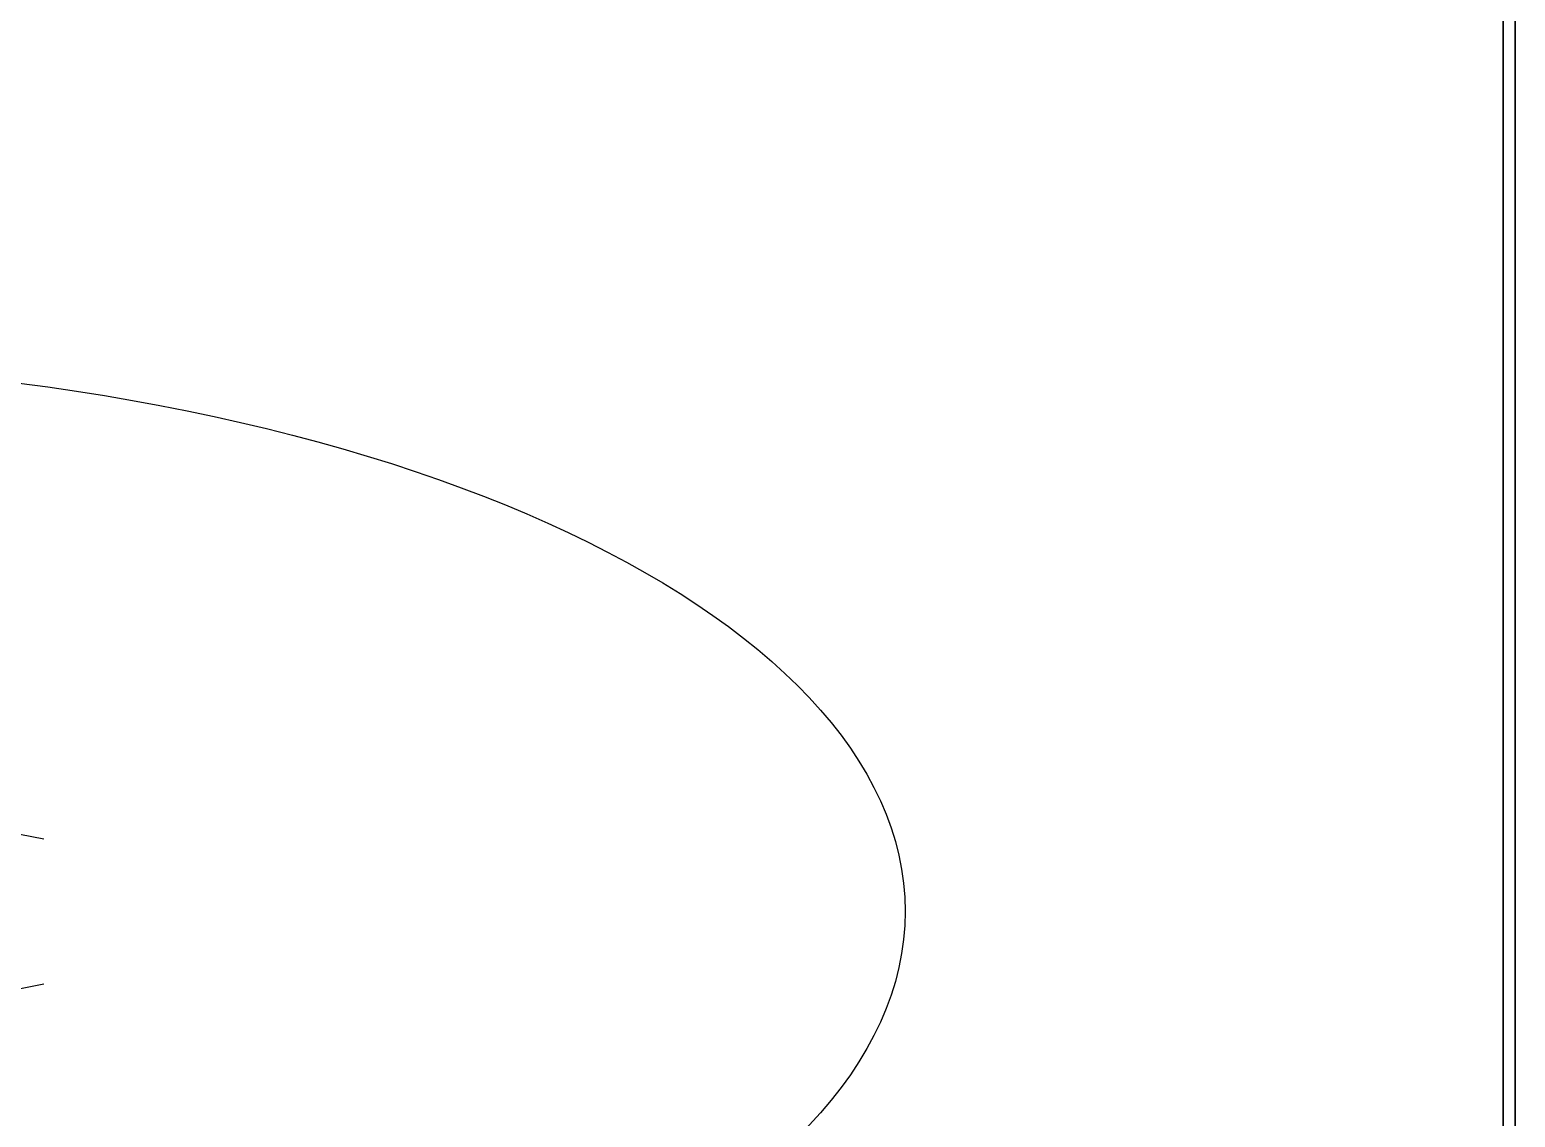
# Model space of a CAD drawing. Header units: millimetres. Extents: x -1 to 1800, y -1098 to 1.
# Drawn here: x 1555.5 to 1799, y -533.7 to -355.5 of the extents above; entities that cross this region are included whole.
import ezdxf

# ---------------------------------------------------------------- set-up
doc = ezdxf.new("R2010")
doc.units = ezdxf.units.MM
doc.linetypes.add('NASCOSTA', pattern=[9.525, 6.35, -3.175])
for name, color, linetype in [('IQ_200_2D', 1, 'Continuous'), ('IQ_200_3D', 1, 'Continuous'), ('IQ_204_2D', 7, 'Continuous')]:
    doc.layers.add(name, color=color, linetype=linetype)

# ---------------------------------------------------------------- blocks, each defined once
blk = doc.blocks.new('ice_ref')
at = {"layer": 'IQ_204_2D'}
for p, q in [((30.31, 17.5), (58.81, 11.88)), ((30.31, -17.5), (58.81, -11.88))]:
    blk.add_line(p, q, dxfattribs=at)
blk.add_ellipse((0, 0), major_axis=(-200, 0), ratio=0.45, dxfattribs=at)

msp = doc.modelspace()

# ---------------------------------------------------------------- linework, layer by layer
at = {"layer": 'IQ_200_2D'}
msp.add_lwpolyline([(0, 0), (1799, 0), (1799, -700), (0, -700)], close=True, dxfattribs=at)
at = {"layer": 'IQ_200_3D'}
msp.add_3dface([(1797, -645, 150), (2, -645, 150), (2, 0, 150), (1797, 0, 150)], dxfattribs=at)
for points, invisible_edges in [([(1797, -645, 198), (1797, 0, 850), (1797, -695, 850), (1797, -695, 198)], 1), ([(1797, 0, 150), (1797, 0, 850), (1797, -645, 198), (1797, -645, 150)], 2)]:
    msp.add_3dface(points, dxfattribs=dict(at, invisible_edges=invisible_edges))
at = {"layer": 'IQ_204_2D', "color": 7, "linetype": 'NASCOSTA', "ltscale": 10}
msp.add_lwpolyline([(2, 0), (1797, 0), (1797, -645), (2, -645)], close=True, dxfattribs=at)

# ---------------------------------------------------------------- block references
at = {"layer": 'IQ_204_2D'}
msp.add_blockref('ice_ref', (1499, -500), dxfattribs=at)

# ---------------------------------------------------------------- meshes
at = {"layer": 'IQ_200_3D'}
mesh = msp.add_polyface(dxfattribs=at)
corners = [(1799, -13, 1000), (1799, -13, 910), (1799, -13.19, 908.05), (1799, -13.76, 906.17), (1799, -14.69, 904.44), (1799, -15.93, 902.93), (1799, -17.44, 901.69), (1799, -19.17, 900.76), (1799, -21.05, 900.19), (1799, -23, 900), (1799, -700, 900), (1799, -700, 850), (1799, 0, 850), (1799, 0, 1000)]
mesh.append_faces([[corners[k] for k in face] for face in [(12, 9, 10, 11)]], dxfattribs={"vtx0": -1})
mesh.append_faces([[corners[k] for k in face] for face in [(12, 3, 4), (12, 4, 5), (12, 5, 6), (12, 6, 7), (12, 7, 8), (12, 8, 9)]], dxfattribs={"vtx0": -1, "vtx2": -1})
mesh.append_faces([[corners[k] for k in face] for face in [(12, 1, 2, 3)]], dxfattribs={"vtx0": -1, "vtx3": -1})
mesh.append_faces([[corners[k] for k in face] for face in [(12, 13, 0, 1)]], dxfattribs={"vtx3": -1})
mesh = msp.add_polyface(dxfattribs=at)
corners = [(0, -13, 1000), (0, -13, 910), (0, -13.19, 908.05), (0, -13.76, 906.17), (0, -14.69, 904.44), (0, -15.93, 902.93), (0, -17.44, 901.69), (0, -19.17, 900.76), (0, -21.05, 900.19), (0, -23, 900), (0, -700, 900), (1799, -13, 1000), (1799, -13, 910), (1799, -13.19, 908.05), (1799, -13.76, 906.17), (1799, -14.69, 904.44), (1799, -15.93, 902.93), (1799, -17.44, 901.69), (1799, -19.17, 900.76), (1799, -21.05, 900.19), (1799, -23, 900), (1799, -700, 900)]
mesh.append_faces([[corners[k] for k in face] for face in [(9, 20, 21, 10)]], dxfattribs={"vtx0": -1})
mesh.append_faces([[corners[k] for k in face] for face in [(1, 12, 13, 2), (2, 13, 14, 3), (3, 14, 15, 4), (4, 15, 16, 5), (5, 16, 17, 6), (6, 17, 18, 7), (7, 18, 19, 8), (8, 19, 20, 9)]], dxfattribs={"vtx0": -1, "vtx2": -1})
mesh.append_faces([[corners[k] for k in face] for face in [(0, 11, 12, 1)]], dxfattribs={"vtx2": -1})

doc.saveas('drawing.dxf')
